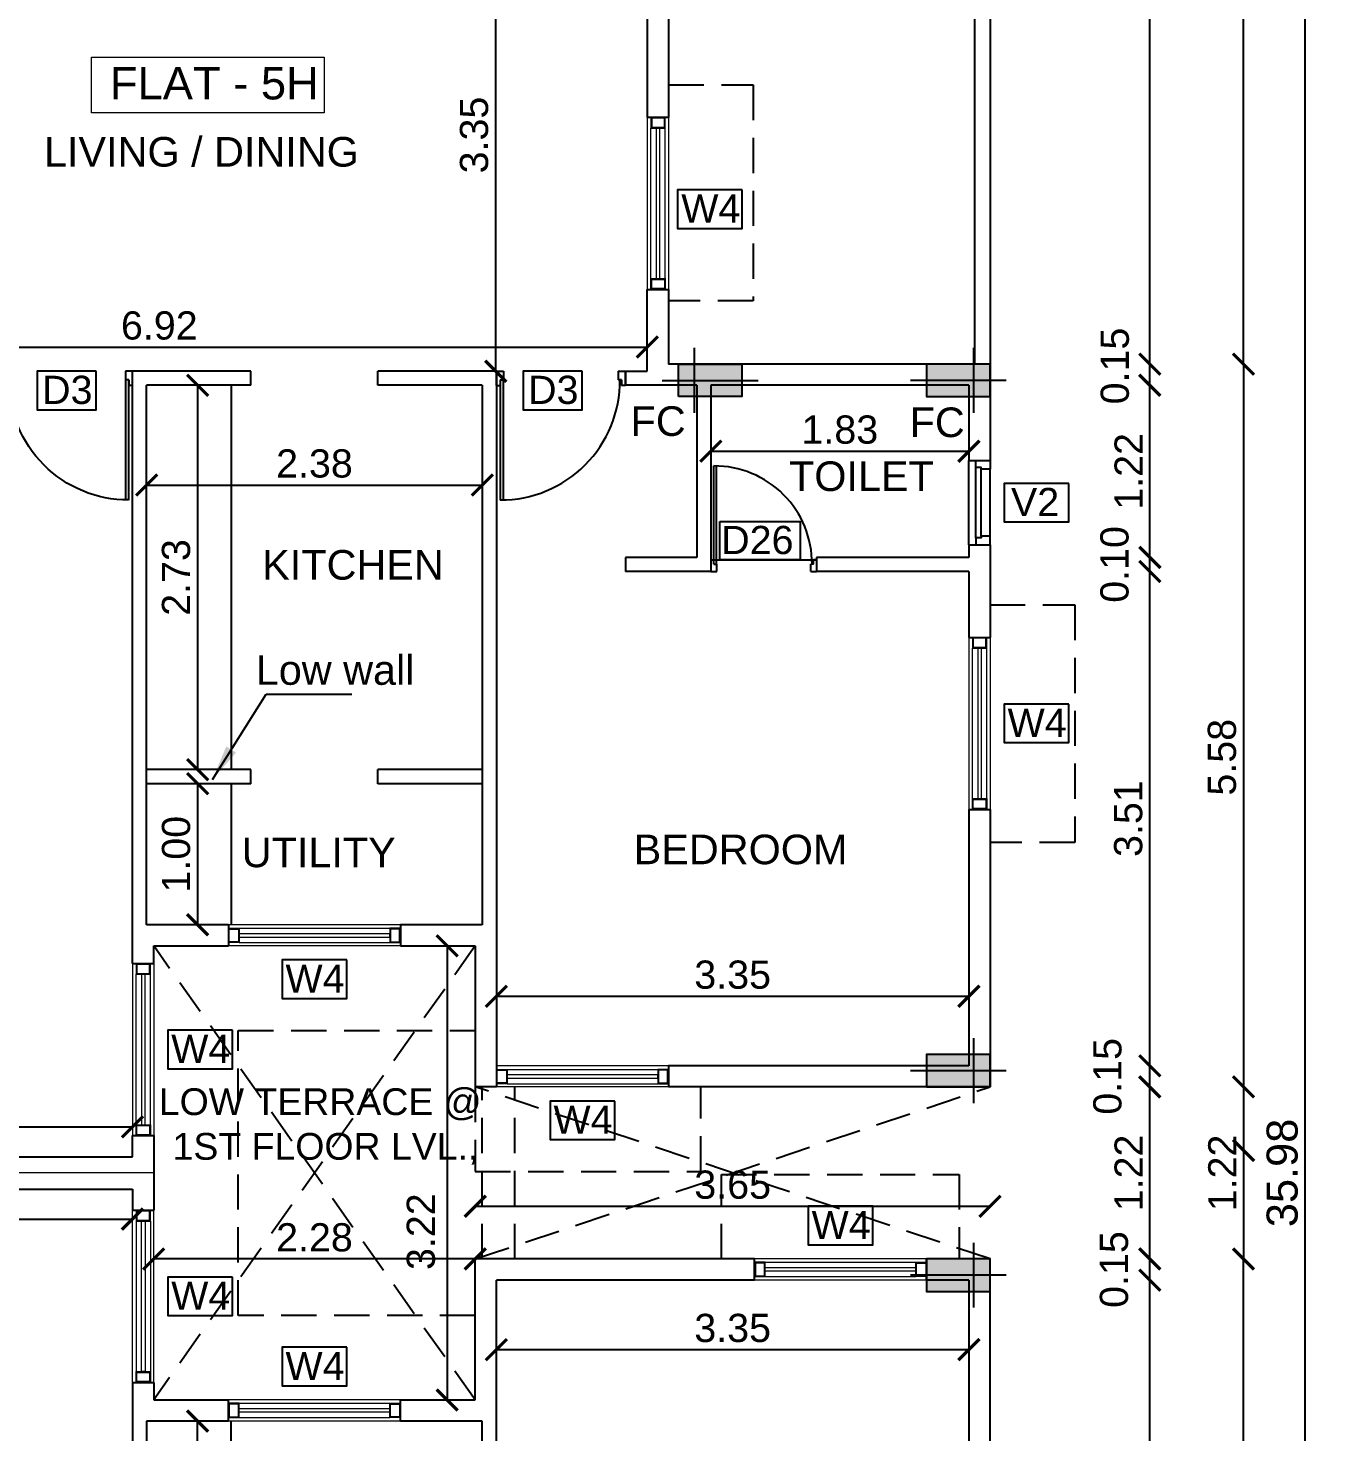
# Model space of a CAD drawing. Header units: metres. Extents: x 2130 to 3135, y 5414 to 5819.
# Drawn here: x 2925.15 to 2934.28, y 5629.44 to 5639.4 of the extents above; entities that cross this region are included whole.
import ezdxf
from ezdxf.enums import TextEntityAlignment as Align

# ---------------------------------------------------------------- set-up
doc = ezdxf.new("R2010")
doc.units = ezdxf.units.M
doc.header["$MEASUREMENT"] = 0
doc.header["$PDMODE"] = 34
doc.linetypes.add('HIDDEN', pattern=[0.375, 0.25, -0.125])
doc.layers.get('0').update_dxf_attribs({"lineweight": 18})
doc.layers.get('Defpoints').update_dxf_attribs({"lineweight": 18})
for name, color, linetype in [('col', 1, 'Continuous'), ('DIM', 8, 'Continuous'), ('JD', 3, 'Continuous'), ('WALL', 2, 'Continuous'), ('WIN', 5, 'Continuous')]:
    doc.layers.add(name, color=color, linetype=linetype)
for name, color, linetype, lineweight in [('flat name', 6, 'Continuous', 18), ('FURNITURE', 4, 'Continuous', 25), ('text', 7, 'Continuous', 25)]:
    doc.layers.add(name, color=color, linetype=linetype, lineweight=lineweight)
doc.styles.add('A1', font='arial.ttf')
doc.styles.add('R1', font='arial.ttf')
doc.dimstyles.new('DIM-CMDA', dxfattribs={"dimtxt": 0.2, "dimasz": 0.15, "dimexe": 0.05, "dimexo": 0.0625, "dimgap": 0.05, "dimtad": 1, "dimzin": 1, "dimdsep": 46, "dimtxsty": 'R1', "dimblk": 'ARCHTICK', "dimcen": 0.09, "dimse1": 1, "dimse2": 1, "dimclrd": 8, "dimclre": 8, "dimadec": 0, "dimazin": 0, "dimtm": 1e-09, "dimtfac": 1, "dimtofl": 0, "dimtmove": 2, "dimatfit": 3, "dimfxl": 0, "dimtolj": 1, "dimtzin": 0, "dimlwd": -1, "dimlwe": -1, "dimarcsym": 0})

# ---------------------------------------------------------------- blocks, each defined once
blk = doc.blocks.new('A$C451D3D78')
at = {"layer": 'WIN'}
for p, q in [((0.8133, 0.915), (0.9133, 0.915)), ((0.8133, 0.915), (0.8133, 0.8881)), ((0.9133, 0.915), (0.9133, 0.8642)), ((0.8515, 0.8873), (0, 0.8873)), ((0.8515, 0.8661), (0.0013, 0.8661)), ((0.8515, 0.8881), (0.8133, 0.8881)), ((0.8515, 0.8881), (0.8515, 0.8642)), ((0.9133, 0.8642), (0.8515, 0.8642)), ((0.8515, 0.0269), (0.8133, 0.0269)), ((0.8133, 0), (0.8133, 0.0269)), ((0.9133, 0.0508), (0.8515, 0.0508)), ((0.8515, 0.0269), (0.8515, 0.0508)), ((0.9133, 0.0508), (0.9133, 0)), ((0.8133, 0), (0.9133, 0))]:
    blk.add_line(p, q, dxfattribs=at)
blk.add_arc((0.8462, 0.8847), 0.8458, 179.82075, 270.35447, dxfattribs=at)
blk = doc.blocks.new('A$C43150011')
at = {"layer": 'WIN'}
for p, q in [((0.6667, 0.75), (0.7486, 0.75)), ((0.6667, 0.75), (0.6667, 0.7279)), ((0.6979, 0.7279), (0.6667, 0.7279)), ((0.6979, 0.7279), (0.6979, 0.7083)), ((0.7486, 0.7083), (0.6979, 0.7083)), ((0.7486, 0.7083), (0.7486, 0.75)), ((0.6979, 0.0227), (0, 0.0227)), ((0.6979, 0.0401), (0.0011, 0.0401)), ((0.6667, 0), (0.6667, 0.0221)), ((0.6979, 0.0221), (0.6667, 0.0221)), ((0.6667, 0), (0.7486, 0)), ((0.7486, 0.0417), (0.6979, 0.0417)), ((0.6979, 0.0221), (0.6979, 0.0417)), ((0.7486, 0), (0.7486, 0.0417))]:
    blk.add_line(p, q, dxfattribs=at)
blk.add_lwpolyline([(0.6667, 0), (0.6667, 0.75)], dxfattribs=at)
blk.add_arc((0.6936, 0.0249), 0.6933, 89.64553, 180.17925, dxfattribs=at)
blk = doc.blocks.new('A$C5D530010')
at = {"layer": 'WIN', "lineweight": 9}
blk.add_lwpolyline([(0.0635, 0.0766), (0.0635, 1.1434), (0.0889, 1.1434), (0.0889, 0.0766)], close=True, dxfattribs=at)
at = {"color": 7, "lineweight": 9}
for points in [[(0.0254, 1.22), (0.127, 1.22), (0.127, 1.1434), (0.0254, 1.1434)], [(0.0254, 0), (0.0254, 0.0766), (0.127, 0.0766), (0.127, 0)]]:
    blk.add_wipeout(points, dxfattribs=at).dxf.layer = 'WIN'
at = {"layer": 'WIN', "lineweight": 9}
for p, q in [((0, 0), (0, 1.22)), ((0.15, 0), (0.15, 1.22)), ((0.0254, 1.1434), (0.0254, 0.0766)), ((0.127, 1.1434), (0.127, 0.0766))]:
    blk.add_line(p, q, dxfattribs=at)
at = {"layer": 'WIN', "color": 7, "lineweight": 9}
for points in [[(0.0254, 1.22), (0.0254, 1.1434), (0.127, 1.1434), (0.127, 1.22), (0.0254, 1.22)], [(0.127, 0), (0.0254, 0), (0.0254, 0.0766), (0.127, 0.0766), (0.127, 0)]]:
    blk.add_lwpolyline(points, dxfattribs=at)
for points in [[(0.0315, 1.2139), (0.0315, 1.1495), (0.1209, 1.1495), (0.1209, 1.2139)], [(0.1209, 0.0061), (0.0315, 0.0061), (0.0315, 0.0705), (0.1209, 0.0705)]]:
    blk.add_lwpolyline(points, close=True, dxfattribs=at)
blk = doc.blocks.new('A$C1E3E09E3')
at = {"layer": 'WIN'}
for p, q in [((0, 0.6), (0, 0)), ((0.0499, 0.5505), (0.0499, 0.0495)), ((0.0875, 0.5375), (0.0875, 0.0625)), ((0.15, 0.5375), (0.15, 0.0625))]:
    blk.add_line(p, q, dxfattribs=at)
at = {"layer": 'WIN', "color": 9}
for points in [[(0.0499, 0.5505), (0.0499, 0.6), (0.15, 0.6), (0.15, 0.5375), (0.0875, 0.5375), (0.0875, 0.5505), (0.0499, 0.5505)], [(0.0499, 0.0495), (0.0499, 0), (0.15, 0), (0.15, 0.0625), (0.0875, 0.0625), (0.0875, 0.0495), (0.0499, 0.0495)]]:
    blk.add_lwpolyline(points, dxfattribs=at)
blk = doc.blocks.new('230x450')
blk.add_hatch(color=0).paths.add_polyline_path([(1594.8731, -175.0392), (1595.1031, -175.0392), (1595.1031, -175.4892), (1594.8731, -175.4892)])
at = {"color": 0}
for p, q in [((1594.9881, -174.9242), (1594.9881, -175.6042)), ((1594.7581, -175.1542), (1595.2181, -175.1542))]:
    blk.add_line(p, q, dxfattribs=at)
blk.add_lwpolyline([(1594.8731, -175.0392), (1595.1031, -175.0392), (1595.1031, -175.4892), (1594.8731, -175.4892)], close=True, dxfattribs=at)
blk = doc.blocks.new('_ArchTick')
at = {"color": 0, "linetype": 'ByBlock', "const_width": 0.15}
blk.add_lwpolyline([(-0.5, -0.5), (0.5, 0.5)], dxfattribs=at)
blk = doc.blocks.new('*D117')
at = {"layer": 'Defpoints', "color": 0}
for p in [(2929.6754, 5630.5175), (2933.0991, 5630.5175), (2931.451, 5627.0125)]:
    blk.add_point(p, dxfattribs=at)
at = {"layer": 'DIM', "color": 8}
blk.add_line((2933.0991, 5627.0125), (2933.0991, 5630.5175), dxfattribs=at)
at = {"layer": 'DIM', "color": 8, "xscale": 0.15, "yscale": 0.15, "zscale": 0.15}
for p, rotation in [((2933.0991, 5630.5175), 90), ((2933.0991, 5627.0125), 270)]:
    blk.add_blockref('_ArchTick', p, dxfattribs=dict(at, rotation=rotation))
at = {"layer": 'DIM', "color": 0, "insert": (2932.9469, 5628.765), "char_height": 0.2, "attachment_point": 5, "rotation": 90, "style": 'R1'}
blk.add_mtext('\\A1;3.51', dxfattribs=at)
blk = doc.blocks.new('*D118')
at = {"layer": 'Defpoints', "color": 0}
for p in [(2929.704, 5630.6675), (2933.0991, 5630.6675), (2929.6754, 5630.5175)]:
    blk.add_point(p, dxfattribs=at)
at = {"layer": 'DIM', "color": 8}
blk.add_line((2933.0991, 5630.5175), (2933.0991, 5630.6675), dxfattribs=at)
at = {"layer": 'DIM', "color": 8, "xscale": 0.15, "yscale": 0.15, "zscale": 0.15}
for p, rotation in [((2933.0991, 5630.6675), 90), ((2933.0991, 5630.5175), 270)]:
    blk.add_blockref('_ArchTick', p, dxfattribs=dict(at, rotation=rotation))
at = {"layer": 'DIM', "color": 0, "insert": (2932.8459, 5630.5925), "char_height": 0.2, "attachment_point": 5, "rotation": 90, "style": 'R1'}
blk.add_mtext('\\A1;0.15', dxfattribs=at)
blk = doc.blocks.new('*D119')
at = {"layer": 'Defpoints', "color": 0}
for p in [(2931.2669, 5631.8875), (2933.0991, 5631.8875), (2929.704, 5630.6675)]:
    blk.add_point(p, dxfattribs=at)
at = {"layer": 'DIM', "color": 8}
blk.add_line((2933.0991, 5630.6675), (2933.0991, 5631.8875), dxfattribs=at)
at = {"layer": 'DIM', "color": 8, "xscale": 0.15, "yscale": 0.15, "zscale": 0.15}
for p, rotation in [((2933.0991, 5631.8875), 90), ((2933.0991, 5630.6675), 270)]:
    blk.add_blockref('_ArchTick', p, dxfattribs=dict(at, rotation=rotation))
at = {"layer": 'DIM', "color": 0, "insert": (2932.9487, 5631.2775), "char_height": 0.2, "attachment_point": 5, "rotation": 90, "style": 'R1'}
blk.add_mtext('\\A1;1.22', dxfattribs=at)
blk = doc.blocks.new('*D120')
at = {"layer": 'Defpoints', "color": 0}
for p in [(2931.2161, 5632.0375), (2933.0991, 5632.0375), (2931.2669, 5631.8875)]:
    blk.add_point(p, dxfattribs=at)
at = {"layer": 'DIM', "color": 8}
blk.add_line((2933.0991, 5631.8875), (2933.0991, 5632.0375), dxfattribs=at)
at = {"layer": 'DIM', "color": 8, "xscale": 0.15, "yscale": 0.15, "zscale": 0.15}
for p, rotation in [((2933.0991, 5632.0375), 90), ((2933.0991, 5631.8875), 270)]:
    blk.add_blockref('_ArchTick', p, dxfattribs=dict(at, rotation=rotation))
at = {"layer": 'DIM', "color": 0, "insert": (2932.7995, 5631.9625), "char_height": 0.2, "attachment_point": 5, "rotation": 90, "style": 'R1'}
blk.add_mtext('\\A1;0.15', dxfattribs=at)
blk = doc.blocks.new('*D121')
at = {"layer": 'Defpoints', "color": 0}
for p in [(2931.3727, 5635.5425), (2933.0991, 5635.5425), (2931.2161, 5632.0375)]:
    blk.add_point(p, dxfattribs=at)
at = {"layer": 'DIM', "color": 8}
blk.add_line((2933.0991, 5632.0375), (2933.0991, 5635.5425), dxfattribs=at)
at = {"layer": 'DIM', "color": 8, "xscale": 0.15, "yscale": 0.15, "zscale": 0.15}
for p, rotation in [((2933.0991, 5635.5425), 90), ((2933.0991, 5632.0375), 270)]:
    blk.add_blockref('_ArchTick', p, dxfattribs=dict(at, rotation=rotation))
at = {"layer": 'DIM', "color": 0, "insert": (2932.9469, 5633.79), "char_height": 0.2, "attachment_point": 5, "rotation": 90, "style": 'R1'}
blk.add_mtext('\\A1;3.51', dxfattribs=at)
blk = doc.blocks.new('*D122')
at = {"layer": 'Defpoints', "color": 0}
for p in [(2931.3727, 5635.6425), (2933.0991, 5635.6425), (2931.3727, 5635.5425)]:
    blk.add_point(p, dxfattribs=at)
at = {"layer": 'DIM', "color": 8}
blk.add_line((2933.0991, 5635.5425), (2933.0991, 5635.6425), dxfattribs=at)
at = {"layer": 'DIM', "color": 8, "xscale": 0.15, "yscale": 0.15, "zscale": 0.15}
for p, rotation in [((2933.0991, 5635.6425), 90), ((2933.0991, 5635.5425), 270)]:
    blk.add_blockref('_ArchTick', p, dxfattribs=dict(at, rotation=rotation))
at = {"layer": 'DIM', "color": 0, "insert": (2932.8498, 5635.5925), "char_height": 0.2, "attachment_point": 5, "rotation": 90, "style": 'R1'}
blk.add_mtext('\\A1;0.10', dxfattribs=at)
blk = doc.blocks.new('*D123')
at = {"layer": 'Defpoints', "color": 0}
for p in [(2931.0871, 5636.8625), (2933.0991, 5636.8625), (2931.3727, 5635.6425)]:
    blk.add_point(p, dxfattribs=at)
at = {"layer": 'DIM', "color": 8}
blk.add_line((2933.0991, 5635.6425), (2933.0991, 5636.8625), dxfattribs=at)
at = {"layer": 'DIM', "color": 8, "xscale": 0.15, "yscale": 0.15, "zscale": 0.15}
for p, rotation in [((2933.0991, 5636.8625), 90), ((2933.0991, 5635.6425), 270)]:
    blk.add_blockref('_ArchTick', p, dxfattribs=dict(at, rotation=rotation))
at = {"layer": 'DIM', "color": 0, "insert": (2932.9487, 5636.2525), "char_height": 0.2, "attachment_point": 5, "rotation": 90, "style": 'R1'}
blk.add_mtext('\\A1;1.22', dxfattribs=at)
blk = doc.blocks.new('*D124')
at = {"layer": 'Defpoints', "color": 0}
for p in [(2931.201, 5637.0125), (2933.0991, 5637.0125), (2931.0871, 5636.8625)]:
    blk.add_point(p, dxfattribs=at)
at = {"layer": 'DIM', "color": 8}
blk.add_line((2933.0991, 5636.8625), (2933.0991, 5637.0125), dxfattribs=at)
at = {"layer": 'DIM', "color": 8, "xscale": 0.15, "yscale": 0.15, "zscale": 0.15}
for p, rotation in [((2933.0991, 5637.0125), 90), ((2933.0991, 5636.8625), 270)]:
    blk.add_blockref('_ArchTick', p, dxfattribs=dict(at, rotation=rotation))
at = {"layer": 'DIM', "color": 0, "insert": (2932.852, 5636.9995), "char_height": 0.2, "attachment_point": 5, "rotation": 90, "style": 'R1'}
blk.add_mtext('\\A1;0.15', dxfattribs=at)
blk = doc.blocks.new('*D125')
at = {"layer": 'Defpoints', "color": 0}
for p in [(2930.8263, 5643.8425), (2933.0991, 5643.8425), (2931.201, 5637.0125)]:
    blk.add_point(p, dxfattribs=at)
at = {"layer": 'DIM', "color": 8}
blk.add_line((2933.0991, 5637.0125), (2933.0991, 5643.8425), dxfattribs=at)
at = {"layer": 'DIM', "color": 8, "xscale": 0.15, "yscale": 0.15, "zscale": 0.15}
for p, rotation in [((2933.0991, 5643.8425), 90), ((2933.0991, 5637.0125), 270)]:
    blk.add_blockref('_ArchTick', p, dxfattribs=dict(at, rotation=rotation))
at = {"layer": 'DIM', "color": 0, "insert": (2932.9469, 5640.4275), "char_height": 0.2, "attachment_point": 5, "rotation": 90, "style": 'R1'}
blk.add_mtext('\\A1;6.83', dxfattribs=at)
blk = doc.blocks.new('*D131')
at = {"layer": 'Defpoints', "color": 0}
for p in [(2931.1183, 5637.0125), (2931.2627, 5631.4375), (2933.7636, 5631.4375)]:
    blk.add_point(p, dxfattribs=at)
at = {"layer": 'DIM', "color": 8}
blk.add_line((2933.7636, 5637.0125), (2933.7636, 5631.4375), dxfattribs=at)
at = {"layer": 'DIM', "color": 8, "xscale": 0.15, "yscale": 0.15, "zscale": 0.15}
for p, rotation in [((2933.7636, 5637.0125), 90), ((2933.7636, 5631.4375), 270)]:
    blk.add_blockref('_ArchTick', p, dxfattribs=dict(at, rotation=rotation))
at = {"layer": 'DIM', "color": 4, "insert": (2933.6115, 5634.225), "char_height": 0.2, "attachment_point": 5, "rotation": 90, "style": 'R1'}
blk.add_mtext('\\A1;5.58', dxfattribs=at)
blk = doc.blocks.new('*D132')
at = {"layer": 'Defpoints', "color": 0}
for p in [(2931.2627, 5631.8875), (2929.704, 5630.6675), (2933.7636, 5630.6675)]:
    blk.add_point(p, dxfattribs=at)
at = {"layer": 'DIM', "color": 8}
blk.add_line((2933.7636, 5631.8875), (2933.7636, 5630.6675), dxfattribs=at)
at = {"layer": 'DIM', "color": 8, "xscale": 0.15, "yscale": 0.15, "zscale": 0.15}
for p, rotation in [((2933.7636, 5631.8875), 90), ((2933.7636, 5630.6675), 270)]:
    blk.add_blockref('_ArchTick', p, dxfattribs=dict(at, rotation=rotation))
at = {"layer": 'DIM', "color": 4, "insert": (2933.6132, 5631.2775), "char_height": 0.2, "attachment_point": 5, "rotation": 90, "style": 'R1'}
blk.add_mtext('\\A1;1.22', dxfattribs=at)
blk = doc.blocks.new('*D134')
at = {"layer": 'Defpoints', "color": 0}
for p in [(2931.2627, 5649.2675), (2934.201, 5649.2675), (2931.3588, 5613.2875)]:
    blk.add_point(p, dxfattribs=at)
at = {"layer": 'DIM', "color": 8}
blk.add_line((2934.201, 5613.2875), (2934.201, 5649.2675), dxfattribs=at)
at = {"layer": 'DIM', "color": 8, "xscale": 0.15, "yscale": 0.15, "zscale": 0.15}
for p, rotation in [((2934.201, 5649.2675), 90), ((2934.201, 5613.2875), 270)]:
    blk.add_blockref('_ArchTick', p, dxfattribs=dict(at, rotation=rotation))
at = {"layer": 'DIM', "color": 2, "insert": (2934.0386, 5631.2775), "char_height": 0.22, "attachment_point": 5, "rotation": 90, "style": 'R1'}
blk.add_mtext('\\A1;35.98', dxfattribs=at)
blk = doc.blocks.new('*D150')
at = {"layer": 'Defpoints', "color": 0}
for p in [(2929.5363, 5639.6453), (2922.6163, 5638.8628), (2929.5363, 5637.1336)]:
    blk.add_point(p, dxfattribs=at)
at = {"layer": 'DIM', "color": 8}
blk.add_line((2922.6163, 5637.1336), (2929.5363, 5637.1336), dxfattribs=at)
at = {"layer": 'DIM', "color": 8, "xscale": 0.15, "yscale": 0.15, "zscale": 0.15, "rotation": 180}
blk.add_blockref('_ArchTick', (2922.6163, 5637.1336), dxfattribs=at)
at = {"layer": 'DIM', "color": 8, "xscale": 0.15, "yscale": 0.15, "zscale": 0.15}
blk.add_blockref('_ArchTick', (2929.5363, 5637.1336), dxfattribs=at)
at = {"layer": 'DIM', "color": 0, "insert": (2926.0763, 5637.2857), "char_height": 0.2, "attachment_point": 5, "style": 'R1'}
blk.add_mtext('\\A1;6.92', dxfattribs=at)
blk = doc.blocks.new('*D151')
at = {"layer": 'Defpoints', "color": 0}
for p in [(2929.9863, 5636.7757), (2931.8163, 5636.8214), (2931.8163, 5636.3953)]:
    blk.add_point(p, dxfattribs=at)
at = {"layer": 'DIM', "color": 8}
blk.add_line((2929.9863, 5636.3953), (2931.8163, 5636.3953), dxfattribs=at)
at = {"layer": 'DIM', "color": 8, "xscale": 0.15, "yscale": 0.15, "zscale": 0.15, "rotation": 180}
blk.add_blockref('_ArchTick', (2929.9863, 5636.3953), dxfattribs=at)
at = {"layer": 'DIM', "color": 8, "xscale": 0.15, "yscale": 0.15, "zscale": 0.15}
blk.add_blockref('_ArchTick', (2931.8163, 5636.3953), dxfattribs=at)
at = {"layer": 'DIM', "color": 0, "insert": (2930.9013, 5636.5474), "char_height": 0.2, "attachment_point": 5, "style": 'R1'}
blk.add_mtext('\\A1;1.83', dxfattribs=at)
blk = doc.blocks.new('*D152')
at = {"layer": 'Defpoints', "color": 0}
for p in [(2928.1356, 5640.3125), (2928.1356, 5636.9625), (2928.461, 5636.9625)]:
    blk.add_point(p, dxfattribs=at)
at = {"layer": 'DIM', "color": 8}
blk.add_line((2928.461, 5640.3125), (2928.461, 5636.9625), dxfattribs=at)
at = {"layer": 'DIM', "color": 8, "xscale": 0.15, "yscale": 0.15, "zscale": 0.15}
for p, rotation in [((2928.461, 5640.3125), 90), ((2928.461, 5636.9625), 270)]:
    blk.add_blockref('_ArchTick', p, dxfattribs=dict(at, rotation=rotation))
at = {"layer": 'DIM', "color": 0, "insert": (2928.3088, 5638.6375), "char_height": 0.2, "attachment_point": 5, "rotation": 90, "style": 'R1'}
blk.add_mtext('\\A1;3.35', dxfattribs=at)
blk = doc.blocks.new('*D178')
at = {"layer": 'Defpoints', "color": 0}
for p in [(2925.8863, 5631.6043), (2922.5363, 5631.4984), (2925.8863, 5631.4984)]:
    blk.add_point(p, dxfattribs=at)
at = {"layer": 'DIM', "color": 8}
blk.add_line((2922.5363, 5631.6043), (2925.8863, 5631.6043), dxfattribs=at)
at = {"layer": 'DIM', "color": 8, "xscale": 0.15, "yscale": 0.15, "zscale": 0.15, "rotation": 180}
blk.add_blockref('_ArchTick', (2922.5363, 5631.6043), dxfattribs=at)
at = {"layer": 'DIM', "color": 8, "xscale": 0.15, "yscale": 0.15, "zscale": 0.15}
blk.add_blockref('_ArchTick', (2925.8863, 5631.6043), dxfattribs=at)
at = {"layer": 'DIM', "color": 0, "insert": (2924.2113, 5631.7565), "char_height": 0.2, "attachment_point": 5, "style": 'R1'}
blk.add_mtext('\\A1;3.35', dxfattribs=at)
blk = doc.blocks.new('*D179')
at = {"layer": 'Defpoints', "color": 0}
for p in [(2926.2732, 5636.8625), (2926.2732, 5634.1375), (2926.348, 5634.1375)]:
    blk.add_point(p, dxfattribs=at)
at = {"layer": 'DIM', "color": 8}
blk.add_line((2926.348, 5636.8625), (2926.348, 5634.1375), dxfattribs=at)
at = {"layer": 'DIM', "color": 8, "xscale": 0.15, "yscale": 0.15, "zscale": 0.15}
for p, rotation in [((2926.348, 5636.8625), 90), ((2926.348, 5634.1375), 270)]:
    blk.add_blockref('_ArchTick', p, dxfattribs=dict(at, rotation=rotation))
at = {"layer": 'DIM', "color": 0, "insert": (2926.1958, 5635.5), "char_height": 0.2, "attachment_point": 5, "rotation": 90, "style": 'R1'}
blk.add_mtext('\\A1;2.73', dxfattribs=at)
blk = doc.blocks.new('*D180')
at = {"layer": 'Defpoints', "color": 0}
for p in [(2926.1706, 5634.0375), (2926.1706, 5633.0375), (2926.348, 5633.0375)]:
    blk.add_point(p, dxfattribs=at)
at = {"layer": 'DIM', "color": 8}
blk.add_line((2926.348, 5634.0375), (2926.348, 5633.0375), dxfattribs=at)
at = {"layer": 'DIM', "color": 8, "xscale": 0.15, "yscale": 0.15, "zscale": 0.15}
for p, rotation in [((2926.348, 5634.0375), 90), ((2926.348, 5633.0375), 270)]:
    blk.add_blockref('_ArchTick', p, dxfattribs=dict(at, rotation=rotation))
at = {"layer": 'DIM', "color": 0, "insert": (2926.1959, 5633.5375), "char_height": 0.2, "attachment_point": 5, "rotation": 90, "style": 'R1'}
blk.add_mtext('\\A1;1.00', dxfattribs=at)
blk = doc.blocks.new('*D181')
at = {"layer": 'Defpoints', "color": 0}
for p in [(2925.9863, 5636.0852), (2928.3663, 5636.155), (2928.3663, 5636.0852)]:
    blk.add_point(p, dxfattribs=at)
at = {"layer": 'DIM', "color": 8}
blk.add_line((2925.9863, 5636.155), (2928.3663, 5636.155), dxfattribs=at)
at = {"layer": 'DIM', "color": 8, "xscale": 0.15, "yscale": 0.15, "zscale": 0.15, "rotation": 180}
blk.add_blockref('_ArchTick', (2925.9863, 5636.155), dxfattribs=at)
at = {"layer": 'DIM', "color": 8, "xscale": 0.15, "yscale": 0.15, "zscale": 0.15}
blk.add_blockref('_ArchTick', (2928.3663, 5636.155), dxfattribs=at)
at = {"layer": 'DIM', "color": 0, "insert": (2927.1763, 5636.3072), "char_height": 0.2, "attachment_point": 5, "style": 'R1'}
blk.add_mtext('\\A1;2.38', dxfattribs=at)
blk = doc.blocks.new('*D182')
at = {"layer": 'Defpoints', "color": 0}
for p in [(2931.8163, 5632.5301), (2928.4663, 5632.3474), (2931.8163, 5632.3474)]:
    blk.add_point(p, dxfattribs=at)
at = {"layer": 'DIM', "color": 8}
blk.add_line((2928.4663, 5632.5301), (2931.8163, 5632.5301), dxfattribs=at)
at = {"layer": 'DIM', "color": 8, "xscale": 0.15, "yscale": 0.15, "zscale": 0.15, "rotation": 180}
blk.add_blockref('_ArchTick', (2928.4663, 5632.5301), dxfattribs=at)
at = {"layer": 'DIM', "color": 8, "xscale": 0.15, "yscale": 0.15, "zscale": 0.15}
blk.add_blockref('_ArchTick', (2931.8163, 5632.5301), dxfattribs=at)
at = {"layer": 'DIM', "color": 0, "insert": (2930.1413, 5632.6823), "char_height": 0.2, "attachment_point": 5, "style": 'R1'}
blk.add_mtext('\\A1;3.35', dxfattribs=at)
blk = doc.blocks.new('*D391')
at = {"layer": 'Defpoints', "color": 0}
for p in [(2922.5363, 5631.0565), (2925.8863, 5631.0565), (2925.8863, 5630.9506)]:
    blk.add_point(p, dxfattribs=at)
at = {"layer": 'DIM', "color": 8}
blk.add_line((2922.5363, 5630.9506), (2925.8863, 5630.9506), dxfattribs=at)
at = {"layer": 'DIM', "color": 8, "xscale": 0.15, "yscale": 0.15, "zscale": 0.15, "rotation": 180}
blk.add_blockref('_ArchTick', (2922.5363, 5630.9506), dxfattribs=at)
at = {"layer": 'DIM', "color": 8, "xscale": 0.15, "yscale": 0.15, "zscale": 0.15}
blk.add_blockref('_ArchTick', (2925.8863, 5630.9506), dxfattribs=at)
at = {"layer": 'DIM', "color": 0, "insert": (2924.2113, 5630.701), "char_height": 0.2, "attachment_point": 5, "style": 'R1'}
blk.add_mtext('\\A1;3.35', dxfattribs=at)
blk = doc.blocks.new('*D393')
at = {"layer": 'Defpoints', "color": 0}
for p in [(2926.1706, 5629.5175), (2926.348, 5629.5175), (2926.1706, 5628.5175)]:
    blk.add_point(p, dxfattribs=at)
at = {"layer": 'DIM', "color": 8}
blk.add_line((2926.348, 5628.5175), (2926.348, 5629.5175), dxfattribs=at)
at = {"layer": 'DIM', "color": 8, "xscale": 0.15, "yscale": 0.15, "zscale": 0.15}
for p, rotation in [((2926.348, 5629.5175), 90), ((2926.348, 5628.5175), 270)]:
    blk.add_blockref('_ArchTick', p, dxfattribs=dict(at, rotation=rotation))
at = {"layer": 'DIM', "color": 0, "insert": (2926.1959, 5629.0175), "char_height": 0.2, "attachment_point": 5, "rotation": 90, "style": 'R1'}
blk.add_mtext('\\A1;1.00', dxfattribs=at)
blk = doc.blocks.new('*D395')
at = {"layer": 'Defpoints', "color": 0}
for p in [(2928.4663, 5630.2075), (2931.8163, 5630.2075), (2931.8163, 5630.0249)]:
    blk.add_point(p, dxfattribs=at)
at = {"layer": 'DIM', "color": 8}
blk.add_line((2928.4663, 5630.0249), (2931.8163, 5630.0249), dxfattribs=at)
at = {"layer": 'DIM', "color": 8, "xscale": 0.15, "yscale": 0.15, "zscale": 0.15, "rotation": 180}
blk.add_blockref('_ArchTick', (2928.4663, 5630.0249), dxfattribs=at)
at = {"layer": 'DIM', "color": 8, "xscale": 0.15, "yscale": 0.15, "zscale": 0.15}
blk.add_blockref('_ArchTick', (2931.8163, 5630.0249), dxfattribs=at)
at = {"layer": 'DIM', "color": 0, "insert": (2930.1413, 5630.1771), "char_height": 0.2, "attachment_point": 5, "style": 'R1'}
blk.add_mtext('\\A1;3.35', dxfattribs=at)
blk = doc.blocks.new('*D722')
at = {"layer": 'Defpoints', "color": 0}
for p in [(2929.4628, 5630.6675), (2933.7636, 5630.6675), (2931.0025, 5625.5425)]:
    blk.add_point(p, dxfattribs=at)
at = {"layer": 'DIM', "color": 8}
blk.add_line((2933.7636, 5625.5425), (2933.7636, 5630.6675), dxfattribs=at)
at = {"layer": 'DIM', "color": 8, "xscale": 0.15, "yscale": 0.15, "zscale": 0.15}
for p, rotation in [((2933.7636, 5630.6675), 90), ((2933.7636, 5625.5425), 270)]:
    blk.add_blockref('_ArchTick', p, dxfattribs=dict(at, rotation=rotation))
at = {"layer": 'DIM', "color": 4, "insert": (2933.6114, 5628.105), "char_height": 0.2, "attachment_point": 5, "rotation": 90, "style": 'R1'}
blk.add_mtext('\\A1;5.13', dxfattribs=at)
blk = doc.blocks.new('*D401')
at = {"layer": 'Defpoints', "color": 0}
for p in [(2930.8263, 5643.8425), (2933.7636, 5643.8425), (2931.1183, 5637.0125)]:
    blk.add_point(p, dxfattribs=at)
at = {"layer": 'DIM', "color": 8}
blk.add_line((2933.7636, 5637.0125), (2933.7636, 5643.8425), dxfattribs=at)
at = {"layer": 'DIM', "color": 8, "xscale": 0.15, "yscale": 0.15, "zscale": 0.15}
for p, rotation in [((2933.7636, 5643.8425), 90), ((2933.7636, 5637.0125), 270)]:
    blk.add_blockref('_ArchTick', p, dxfattribs=dict(at, rotation=rotation))
at = {"layer": 'DIM', "color": 4, "insert": (2933.6114, 5640.4275), "char_height": 0.2, "attachment_point": 5, "rotation": 90, "style": 'R1'}
blk.add_mtext('\\A1;6.83', dxfattribs=at)
blk = doc.blocks.new('*D406')
at = {"layer": 'Defpoints', "color": 0}
for p in [(2928.0513, 5632.8875), (2928.0513, 5629.6675), (2928.1173, 5629.6675)]:
    blk.add_point(p, dxfattribs=at)
at = {"layer": 'DIM', "color": 8}
blk.add_line((2928.1173, 5632.8875), (2928.1173, 5629.6675), dxfattribs=at)
at = {"layer": 'DIM', "color": 8, "xscale": 0.15, "yscale": 0.15, "zscale": 0.15}
for p, rotation in [((2928.1173, 5632.8875), 90), ((2928.1173, 5629.6675), 270)]:
    blk.add_blockref('_ArchTick', p, dxfattribs=dict(at, rotation=rotation))
at = {"layer": 'DIM', "color": 0, "insert": (2927.9316, 5630.861), "char_height": 0.2, "attachment_point": 5, "rotation": 90, "style": 'R1'}
blk.add_mtext('\\A1;3.22', dxfattribs=at)
blk = doc.blocks.new('*D407')
at = {"layer": 'Defpoints', "color": 0}
for p in [(2931.9663, 5631.0409), (2928.3163, 5630.5082), (2931.9663, 5630.2975)]:
    blk.add_point(p, dxfattribs=at)
at = {"layer": 'DIM', "color": 8}
blk.add_line((2928.3163, 5631.0409), (2931.9663, 5631.0409), dxfattribs=at)
at = {"layer": 'DIM', "color": 8, "xscale": 0.15, "yscale": 0.15, "zscale": 0.15, "rotation": 180}
blk.add_blockref('_ArchTick', (2928.3163, 5631.0409), dxfattribs=at)
at = {"layer": 'DIM', "color": 8, "xscale": 0.15, "yscale": 0.15, "zscale": 0.15}
blk.add_blockref('_ArchTick', (2931.9663, 5631.0409), dxfattribs=at)
at = {"layer": 'DIM', "color": 0, "insert": (2930.1413, 5631.1931), "char_height": 0.2, "attachment_point": 5, "style": 'R1'}
blk.add_mtext('\\A1;3.65', dxfattribs=at)
blk = doc.blocks.new('*D408')
at = {"layer": 'Defpoints', "color": 0}
for p in [(2926.0363, 5630.6675), (2928.3163, 5630.5082), (2926.0363, 5629.73)]:
    blk.add_point(p, dxfattribs=at)
at = {"layer": 'DIM', "color": 8}
blk.add_line((2928.3163, 5630.6675), (2926.0363, 5630.6675), dxfattribs=at)
at = {"layer": 'DIM', "color": 8, "xscale": 0.15, "yscale": 0.15, "zscale": 0.15, "rotation": 180}
blk.add_blockref('_ArchTick', (2926.0363, 5630.6675), dxfattribs=at)
at = {"layer": 'DIM', "color": 8, "xscale": 0.15, "yscale": 0.15, "zscale": 0.15}
blk.add_blockref('_ArchTick', (2928.3163, 5630.6675), dxfattribs=at)
at = {"layer": 'DIM', "color": 0, "insert": (2927.1763, 5630.8196), "char_height": 0.2, "attachment_point": 5, "style": 'R1'}
blk.add_mtext('\\A1;2.28', dxfattribs=at)

msp = doc.modelspace()

# ---------------------------------------------------------------- linework, layer by layer
at = {"color": 4}
for points in [[(2931.9663, 5631.8875), (2928.3163, 5631.8875), (2928.3163, 5632.8875), (2926.0363, 5632.8875), (2926.0363, 5631.2775), (2922.3863, 5631.2775), (2922.3863, 5640.4275), (2929.6863, 5640.4275), (2929.6863, 5637.0125), (2931.9663, 5637.0125)], [(2931.9663, 5630.6675), (2928.3163, 5630.6675), (2928.3163, 5629.6675), (2926.0363, 5629.6675), (2926.0363, 5631.2775), (2922.3863, 5631.2775), (2922.3863, 5622.1275), (2929.6863, 5622.1275), (2929.6863, 5625.5425), (2931.9663, 5625.5425)]]:
    msp.add_lwpolyline(points, close=True, dxfattribs=at)
at = {"layer": 'flat name', "color": 5}
msp.add_lwpolyline([(2925.5964, 5639.19), (2927.2452, 5639.19), (2927.2452, 5638.7941), (2925.5964, 5638.7941)], close=True, dxfattribs=at)
at = {"layer": 'FURNITURE'}
msp.add_line((2926.5863, 5636.8625), (2926.5863, 5634.1375), dxfattribs=at)
at = {"layer": 'JD', "color": 8}
for points in [[(2930.2096, 5638.2488), (2929.7501, 5638.2488), (2929.7501, 5637.9754), (2930.2096, 5637.9754)], [(2925.6294, 5636.9625), (2925.2102, 5636.9625), (2925.2102, 5636.6891), (2925.6294, 5636.6891)], [(2929.0752, 5636.9625), (2928.656, 5636.9625), (2928.656, 5636.6891), (2929.0752, 5636.6891)], [(2932.5258, 5636.1671), (2932.0663, 5636.1671), (2932.0663, 5635.8937), (2932.5258, 5635.8937)], [(2930.0508, 5635.8979), (2930.6198, 5635.8979), (2930.6198, 5635.6244), (2930.0508, 5635.6244)], [(2932.5258, 5634.602), (2932.0663, 5634.602), (2932.0663, 5634.3286), (2932.5258, 5634.3286)], [(2927.406, 5632.7875), (2926.9465, 5632.7875), (2926.9465, 5632.5141), (2927.406, 5632.5141)], [(2926.5958, 5632.2892), (2926.1363, 5632.2892), (2926.1363, 5632.0158), (2926.5958, 5632.0158)], [(2929.306, 5631.7875), (2928.8465, 5631.7875), (2928.8465, 5631.5141), (2929.306, 5631.5141)], [(2931.136, 5631.0409), (2930.6765, 5631.0409), (2930.6765, 5630.7675), (2931.136, 5630.7675)], [(2926.5958, 5630.5392), (2926.1363, 5630.5392), (2926.1363, 5630.2658), (2926.5958, 5630.2658)], [(2927.406, 5630.0409), (2926.9465, 5630.0409), (2926.9465, 5629.7675), (2927.406, 5629.7675)]]:
    msp.add_lwpolyline(points, close=True, dxfattribs=at)
at = {"layer": 'WALL', "color": 1}
for p, q in [((2931.8563, 5643.8425), (2931.8563, 5637.0125)), ((2931.9663, 5643.8425), (2931.9663, 5637.0125))]:
    msp.add_line(p, q, dxfattribs=at)
at = {"layer": 'WALL', "color": 2}
for p, q in [((2929.6863, 5642.0925), (2929.6863, 5638.7625)), ((2929.5363, 5640.3125), (2929.5363, 5638.7625)), ((2929.5363, 5636.9625), (2929.5363, 5637.5425)), ((2929.5363, 5637.5425), (2929.6863, 5637.5425)), ((2929.6863, 5637.5425), (2929.6863, 5637.0125)), ((2931.9663, 5637.0125), (2931.9663, 5636.3304)), ((2925.8863, 5632.7625), (2925.8863, 5636.9625)), ((2928.4663, 5636.9625), (2928.4663, 5632.0375)), ((2929.3813, 5636.9625), (2929.3813, 5636.8625)), ((2929.3813, 5636.9625), (2929.5363, 5636.9625)), ((2925.9863, 5633.0375), (2925.9863, 5636.8625)), ((2928.3663, 5636.8625), (2928.3663, 5633.0375)), ((2929.8863, 5636.8625), (2929.8863, 5635.6425)), ((2929.9863, 5636.8625), (2929.9863, 5635.5425)), ((2931.8163, 5636.8625), (2931.8163, 5636.3304)), ((2931.8163, 5635.7304), (2931.8163, 5635.6425)), ((2931.9663, 5635.7304), (2931.9663, 5635.0753)), ((2929.3813, 5635.6425), (2929.3813, 5635.5425)), ((2930.7363, 5635.6425), (2930.7363, 5635.5425)), ((2931.8163, 5635.5425), (2931.8163, 5635.0753)), ((2931.8163, 5633.8553), (2931.8163, 5632.0375)), ((2931.9663, 5633.8553), (2931.9663, 5631.8875)), ((2926.5663, 5633.0375), (2925.9863, 5633.0375)), ((2928.3663, 5633.0375), (2927.7863, 5633.0375)), ((2926.0363, 5632.8875), (2926.5663, 5632.8875)), ((2926.0363, 5632.7625), (2926.0363, 5632.8875)), ((2927.7863, 5632.8875), (2928.3163, 5632.8875)), ((2928.3163, 5632.8875), (2928.3163, 5631.8875)), ((2931.8163, 5632.0375), (2929.6863, 5632.0375)), ((2928.4663, 5631.8875), (2928.3163, 5631.8875)), ((2931.9663, 5631.8875), (2929.6863, 5631.8875)), ((2925.8863, 5631.3925), (2925.8863, 5631.5425)), ((2922.5363, 5631.3925), (2925.8863, 5631.3925)), ((2922.5363, 5631.1625), (2925.8863, 5631.1625)), ((2925.8863, 5631.1625), (2925.8863, 5631.0125)), ((2928.3163, 5629.6675), (2928.3163, 5630.6675)), ((2930.2963, 5630.6675), (2928.3163, 5630.6675)), ((2931.9663, 5630.6675), (2931.5163, 5630.6675)), ((2931.9663, 5628.6997), (2931.9663, 5630.6675)), ((2928.4663, 5625.5925), (2928.4663, 5630.5175)), ((2930.2963, 5630.5175), (2928.4663, 5630.5175)), ((2931.8163, 5630.5175), (2931.5163, 5630.5175)), ((2931.8163, 5630.5175), (2931.8163, 5628.6997)), ((2925.8863, 5629.7925), (2925.8863, 5625.5925)), ((2926.0363, 5629.7925), (2926.0363, 5629.6675)), ((2926.0363, 5629.6675), (2926.5663, 5629.6675)), ((2927.7863, 5629.6675), (2928.3163, 5629.6675)), ((2925.9863, 5629.5175), (2925.9863, 5625.6925)), ((2926.5663, 5629.5175), (2925.9863, 5629.5175)), ((2928.3663, 5629.5175), (2927.7863, 5629.5175)), ((2928.3663, 5625.6925), (2928.3663, 5629.5175))]:
    msp.add_line(p, q, dxfattribs=at)
at = {"layer": 'WALL'}
for p, q in [((2931.9663, 5637.0125), (2929.6863, 5637.0125)), ((2926.7263, 5636.9625), (2925.8863, 5636.9625)), ((2928.4663, 5636.9625), (2927.6263, 5636.9625)), ((2926.7263, 5636.8625), (2925.9863, 5636.8625)), ((2928.3663, 5636.8625), (2927.6263, 5636.8625)), ((2929.8863, 5636.8625), (2929.3813, 5636.8625)), ((2931.8163, 5636.8625), (2929.9863, 5636.8625)), ((2931.8163, 5636.3304), (2931.9663, 5636.3304)), ((2931.8163, 5635.7304), (2931.9663, 5635.7304)), ((2929.8863, 5635.6425), (2929.3813, 5635.6425)), ((2931.8163, 5635.6425), (2930.7363, 5635.6425)), ((2929.9863, 5635.5425), (2929.3813, 5635.5425)), ((2931.8163, 5635.5425), (2930.7363, 5635.5425))]:
    msp.add_line(p, q, dxfattribs=at)
at = {"layer": 'WALL', "linetype": 'Continuous'}
for p, q in [((2931.8163, 5633.8553), (2931.9663, 5633.8553)), ((2926.5663, 5633.0375), (2926.5663, 5632.8875)), ((2928.4663, 5632.0375), (2928.4663, 5631.8875)), ((2925.8863, 5631.5425), (2926.0363, 5631.5425)), ((2925.8863, 5631.0125), (2926.0363, 5631.0125)), ((2930.2963, 5630.5175), (2930.2963, 5630.6675)), ((2926.5663, 5629.5175), (2926.5663, 5629.6675))]:
    msp.add_line(p, q, dxfattribs=at)
at = {"layer": 'WALL', "color": 2}
for points in [[(2929.6863, 5638.7625), (2929.5363, 5638.7625)], [(2926.7263, 5636.8625), (2926.7263, 5636.9625)], [(2927.6263, 5636.8625), (2927.6263, 5636.9625)]]:
    msp.add_lwpolyline(points, dxfattribs=at)
at = {"layer": 'WALL'}
for points in [[(2931.8163, 5635.0753), (2931.9663, 5635.0753)], [(2931.8163, 5633.8553), (2931.9663, 5633.8553)], [(2926.5663, 5633.0375), (2926.5663, 5632.8875)], [(2927.7863, 5633.0375), (2927.7863, 5632.8875)], [(2925.8863, 5632.7625), (2926.0363, 5632.7625)], [(2928.4663, 5632.0375), (2928.4663, 5631.8875)], [(2929.6863, 5632.0375), (2929.6863, 5631.8875)], [(2925.8863, 5631.5425), (2926.0363, 5631.5425)], [(2926.0363, 5631.5425), (2926.0363, 5631.0125)], [(2925.8863, 5631.0125), (2926.0363, 5631.0125)], [(2930.2963, 5630.5175), (2930.2963, 5630.6675)], [(2931.5163, 5630.5175), (2931.5163, 5630.6675)], [(2925.8863, 5629.7925), (2926.0363, 5629.7925)], [(2926.5663, 5629.5175), (2926.5663, 5629.6675)], [(2927.7863, 5629.5175), (2927.7863, 5629.6675)]]:
    msp.add_lwpolyline(points, dxfattribs=at)
at = {"layer": 'WALL', "color": 8, "linetype": 'HIDDEN'}
for points in [[(2928.3663, 5630.6675), (2928.3663, 5631.8875)], [(2928.5963, 5630.6675), (2928.5963, 5631.8875)]]:
    msp.add_lwpolyline(points, dxfattribs=at)
at = {"layer": 'WIN', "linetype": 'Continuous'}
for p, q in [((2926.7263, 5634.1375), (2925.9863, 5634.1375)), ((2928.3663, 5634.1375), (2927.6263, 5634.1375)), ((2926.7263, 5634.0375), (2925.9863, 5634.0375)), ((2928.3663, 5634.0375), (2927.6263, 5634.0375))]:
    msp.add_line(p, q, dxfattribs=at)
for points in [[(2926.7263, 5634.0375), (2926.7263, 5634.1375)], [(2927.6263, 5634.0375), (2927.6263, 5634.1375)]]:
    msp.add_lwpolyline(points, dxfattribs=at)
at = {"layer": 'WIN', "linetype": 'HIDDEN'}
msp.add_lwpolyline([(2928.3163, 5630.2675), (2926.6363, 5630.2675), (2926.6363, 5632.2875), (2928.3163, 5632.2875), (2928.3163, 5632.2875), (2928.3163, 5632.2875)], dxfattribs=at)

# ---------------------------------------------------------------- block references
at = {"layer": 'col', "color": 1, "rotation": 90}
msp.add_blockref('230x450', (2754.7171, 4041.9094), dxfattribs=at)
at = {"layer": 'col', "color": 1, "xscale": -1, "rotation": 270}
msp.add_blockref('230x450', (3107.0055, 4041.9094), dxfattribs=at)
at = {"layer": 'col', "color": 3, "xscale": -1, "rotation": 270}
msp.add_blockref('230x450', (3107.0055, 4037.0144), dxfattribs=at)
at = {"layer": 'WIN', "xscale": -1}
for name, p, rotation in [('A$C451D3D78', (2924.9713, 5636.0491), 270), ('A$C1E3E09E3', (2931.8163, 5636.3304), 180)]:
    msp.add_blockref(name, p, dxfattribs=dict(at, rotation=rotation))
at = {"layer": 'WIN'}
for name, p, rotation in [('A$C451D3D78', (2929.3813, 5636.0491), 90), ('A$C43150011', (2929.9863, 5636.2911), 270)]:
    msp.add_blockref(name, p, dxfattribs=dict(at, rotation=rotation))

# ---------------------------------------------------------------- texts
at = {"layer": 'col', "color": 1, "style": 'A1'}
for p in [(2929.6129, 5636.6088), (2931.5914, 5636.6003)]:
    msp.add_text('FC', height=0.21, dxfattribs=at).set_placement(p, align=Align.MIDDLE_CENTER)
at = {"layer": 'flat name', "insert": (2924.7052, 5639.1199), "char_height": 0.23, "width": 3.47059, "attachment_point": 1, "style": 'A1'}
msp.add_mtext('{\\W5.71583;  }FLAT - 5H', dxfattribs=at)
at = {"layer": 'JD', "style": 'R1'}
for s, p in [('W4', (2929.777, 5638.0167)), ('D3', (2925.2454, 5636.7304)), ('D3', (2928.6912, 5636.7304)), ('V2', (2932.1147, 5635.935)), ('D26', (2930.0603, 5635.6658)), ('W4', (2932.0905, 5634.3699)), ('W4', (2926.9708, 5632.5554)), ('W4', (2926.1605, 5632.0571)), ('W4', (2928.8708, 5631.5554)), ('W4', (2930.7008, 5630.8088)), ('W4', (2926.1605, 5630.3071)), ('W4', (2926.9708, 5629.8088))]:
    msp.add_text(s, height=0.2, dxfattribs=at).set_placement(p)
at = {"layer": 'text', "style": 'A1'}
for s, p in [('LIVING / DINING', (2926.3748, 5638.5184)), ('TOILET', (2931.0543, 5636.2181)), ('KITCHEN', (2927.4495, 5635.5895)), ('UTILITY', (2927.2067, 5633.5507)), ('BEDROOM', (2930.1975, 5633.5716))]:
    msp.add_text(s, height=0.21, dxfattribs=at).set_placement(p, align=Align.MIDDLE_CENTER)
msp.add_text('Low wall', height=0.21, dxfattribs=at).set_placement((2926.7602, 5634.7389))
at = {"layer": 'text', "insert": (2927.2542, 5631.8778), "char_height": 0.19, "width": 2.560873, "attachment_point": 2, "style": 'A1'}
msp.add_mtext('LOW TERRACE @  1ST FLOOR LVL.,', dxfattribs=at)

# ---------------------------------------------------------------- dimensions: what is measured, and where the dimension line sits
at = {"layer": 'DIM', "color": 7}
for base, p1, p2, angle, override, picture, middle in [((2933.0991, 5643.8425), (2931.201, 5637.0125), (2930.8263, 5643.8425), 90, {"dimpost": '\\X'}, '*D125', (2932.9469, 5640.4275)), ((2933.7636, 5643.8425), (2931.1183, 5637.0125), (2930.8263, 5643.8425), 90, {"dimpost": '\\X', "dimclrt": 4}, '*D401', (2933.6114, 5640.4275)), ((2928.461, 5636.9625), (2928.1356, 5640.3125), (2928.1356, 5636.9625), 90, {"dimpost": '\\X'}, '*D152', (2928.3088, 5638.6375)), ((2926.3480172842, 5634.1374707211), (2926.2731985962, 5636.8624707211), (2926.2731985962, 5634.1374707211), 90, {"dimpost": '\\X'}, '*D179', (2926.1958344739, 5635.4999707211)), ((2933.0991, 5636.8625), (2931.3727, 5635.6425), (2931.0871, 5636.8625), 90, {"dimpost": '\\X'}, '*D123', (2932.9487, 5636.2525)), ((2926.348, 5633.0375), (2926.1706, 5634.0375), (2926.1706, 5633.0375), 90, {"dimpost": '\\X'}, '*D180', (2926.1959, 5633.5375)), ((2926.348, 5629.5175), (2926.1706, 5628.5175), (2926.1706, 5629.5175), 270, {"dimpost": '\\X'}, '*D393', (2926.1959, 5629.0175))]:
    dim = msp.add_linear_dim(base=base, p1=p1, p2=p2, angle=angle, dimstyle='DIM-CMDA', override=override, dxfattribs=at)
    dim.commit()
    dim.dimension.update_dxf_attribs({"geometry": picture, "text_midpoint": middle})
for base, p1, p2, picture, middle in [((2933.0991, 5637.0125), (2931.0871, 5636.8625), (2931.201, 5637.0125), '*D124', (2932.852, 5636.9995)), ((2933.0991, 5635.6425), (2931.3727, 5635.5425), (2931.3727, 5635.6425), '*D122', (2932.8498, 5635.5925)), ((2933.0991, 5632.0375), (2931.2669, 5631.8875), (2931.2161, 5632.0375), '*D120', (2932.7995, 5631.9625))]:
    dim = msp.add_linear_dim(base=base, p1=p1, p2=p2, angle=90, dimstyle='DIM-CMDA', override={"dimpost": '\\X'}, dxfattribs=at)
    dim.commit()
    dim.dimension.update_dxf_attribs({"geometry": picture, "text_midpoint": middle, "dimtype": 160})
for base, p1, p2, picture, middle in [((2931.8163, 5636.3953), (2929.9863, 5636.7757), (2931.8163, 5636.8214), '*D151', (2930.9013, 5636.5474)), ((2928.3663, 5636.155), (2925.9863, 5636.0852), (2928.3663, 5636.0852), '*D181', (2927.1763, 5636.3072)), ((2931.8163, 5632.5301), (2928.4663, 5632.3474), (2931.8163, 5632.3474), '*D182', (2930.1413, 5632.6823)), ((2931.8163, 5630.0249), (2928.4663, 5630.2075), (2931.8163, 5630.2075), '*D395', (2930.1413, 5630.1771))]:
    dim = msp.add_linear_dim(base=base, p1=p1, p2=p2, dimstyle='DIM-CMDA', override={"dimpost": '\\X'}, dxfattribs=at)
    dim.commit()
    dim.dimension.update_dxf_attribs({"geometry": picture, "text_midpoint": middle})

# ---------------------------------------------------------------- leaders
at = {"layer": 'text'}
msp.add_leader([(2926.4531, 5634.0682), (2926.8329, 5634.6733), (2927.4407, 5634.6733)], dimstyle='DIM-CMDA', override={"dimasz": 0.25, "dimtad": 0, "dimclrd": 7, "dimfxl": 0.1875, "dimfxlon": 1, "dimarcsym": 1}, dxfattribs=at)

# ---------------------------------------------------------------- next in the draw order: block references
at = {"layer": 'WIN', "linetype": 'Continuous', "xscale": -1}
for p, rotation in [((2929.5363, 5638.7625), 180), ((2931.8163, 5635.0753), 180), ((2927.7863, 5633.0375), 90), ((2925.8863, 5632.7625), 180), ((2929.6863, 5632.0375), 90)]:
    msp.add_blockref('A$C5D530010', p, dxfattribs=dict(at, rotation=rotation))
at = {"layer": 'WIN', "linetype": 'Continuous'}
msp.add_blockref('A$C5D530010', (2925.8863, 5629.7925), dxfattribs=at)
at = {"layer": 'WIN', "linetype": 'Continuous', "rotation": 90}
for p in [(2931.5163, 5630.5175), (2927.7863, 5629.5175)]:
    msp.add_blockref('A$C5D530010', p, dxfattribs=at)

# ---------------------------------------------------------------- next in the draw order: linework, layer by layer
at = {"color": 3}
msp.add_lwpolyline([(2929.6863, 5637.0125), (2931.9663, 5637.0125), (2931.9663, 5643.8425), (2929.6863, 5643.8425)], close=True, dxfattribs=at)
at = {"layer": 'FURNITURE'}
for p, q in [((2926.5863, 5634.0375), (2926.5863, 5633.0375)), ((2926.5863, 5628.5175), (2926.5863, 5629.5175))]:
    msp.add_line(p, q, dxfattribs=at)
at = {"layer": 'WALL', "color": 8, "linetype": 'HIDDEN'}
for p, q in [((2928.3163, 5632.8875), (2926.0363, 5629.6675)), ((2928.3163, 5629.6675), (2926.0363, 5632.8875)), ((2928.3163, 5630.6675), (2931.9663, 5631.8875)), ((2931.9663, 5630.6675), (2928.3163, 5631.8875))]:
    msp.add_line(p, q, dxfattribs=at)
at = {"layer": 'WIN', "linetype": 'HIDDEN'}
for points in [[(2929.6863, 5638.9925), (2929.6863, 5638.9925), (2930.2863, 5638.9925), (2930.2863, 5637.4625), (2929.6863, 5637.4625)], [(2931.9663, 5635.3053), (2931.9663, 5635.3053), (2932.5663, 5635.3053), (2932.5663, 5633.6203), (2932.5663, 5633.6203), (2931.9663, 5633.6203)], [(2928.3163, 5631.8875), (2928.3163, 5631.8875), (2928.3163, 5631.2875), (2929.9163, 5631.2875), (2929.9163, 5631.2875), (2929.9163, 5631.8875)], [(2930.0613, 5630.6675), (2930.0613, 5630.6675), (2930.0613, 5631.2675), (2931.7463, 5631.2675), (2931.7463, 5631.2675), (2931.7463, 5630.6675)]]:
    msp.add_lwpolyline(points, dxfattribs=at)

# ---------------------------------------------------------------- next in the draw order: block references
at = {"layer": 'col', "color": 3, "xscale": -1, "rotation": 270}
msp.add_blockref('230x450', (3107.0055, 4035.5644), dxfattribs=at)

# ---------------------------------------------------------------- next in the draw order: dimensions: what is measured, and where the dimension line sits
at = {"layer": 'DIM', "color": 7}
for base, p1, p2, override, picture, middle in [((2934.201, 5649.2675), (2931.3588, 5613.2875), (2931.2627, 5649.2675), {"dimtxt": 0.22, "dimpost": '\\X', "dimclrt": 2}, '*D134', (2934.0386, 5631.2775)), ((2933.7636284937, 5631.4374707211), (2931.1182742744, 5637.0124707211), (2931.2626714202, 5631.4374707211), {"dimpost": '\\X', "dimclrt": 4}, '*D131', (2933.6115138961, 5634.2249707211)), ((2933.099082144, 5635.5424707211), (2931.2160826288, 5632.0374707211), (2931.3726578137, 5635.5424707211), {"dimpost": '\\X'}, '*D121', (2932.9468993337, 5633.7899707211)), ((2933.0991, 5631.8875), (2929.704, 5630.6675), (2931.2669, 5631.8875), {"dimpost": '\\X'}, '*D119', (2932.9487, 5631.2775)), ((2933.7636, 5630.6675), (2931.2627, 5631.8875), (2929.704, 5630.6675), {"dimpost": '\\X', "dimclrt": 4}, '*D132', (2933.6132, 5631.2775)), ((2933.7636284937, 5630.6674707211), (2931.0024959028, 5625.5424707211), (2929.4627882913, 5630.6674707211), {"dimpost": '\\X', "dimclrt": 4}, '*D722', (2933.6114456833, 5628.1049707211)), ((2933.099082144, 5630.5174707211), (2931.4509523634, 5627.0124707211), (2929.675418765, 5630.5174707211), {"dimpost": '\\X'}, '*D117', (2932.9468993337, 5628.7649707211))]:
    dim = msp.add_linear_dim(base=base, p1=p1, p2=p2, angle=90, dimstyle='DIM-CMDA', override=override, dxfattribs=at)
    dim.commit()
    dim.dimension.update_dxf_attribs({"geometry": picture, "text_midpoint": middle})
for base, p1, p2, picture, middle in [((2929.5363, 5637.1336), (2922.6163, 5638.8628), (2929.5363, 5639.6453), '*D150', (2926.0763, 5637.2857)), ((2925.8863, 5631.6043), (2922.5363, 5631.4984), (2925.8863, 5631.4984), '*D178', (2924.2113, 5631.7565)), ((2931.9663, 5631.0409), (2928.3163, 5630.5082), (2931.9663, 5630.2975), '*D407', (2930.1413, 5631.1931)), ((2926.0363, 5630.6675), (2928.3163, 5630.5082), (2926.0363, 5629.73), '*D408', (2927.1763, 5630.8196))]:
    dim = msp.add_linear_dim(base=base, p1=p1, p2=p2, dimstyle='DIM-CMDA', override={"dimpost": '\\X'}, dxfattribs=at)
    dim.commit()
    dim.dimension.update_dxf_attribs({"geometry": picture, "text_midpoint": middle})
for base, p1, p2, picture, middle in [((2928.1173, 5629.6675), (2928.0513, 5632.8875), (2928.0513, 5629.6675), '*D406', (2927.9316, 5630.861)), ((2933.0991, 5630.6675), (2929.6754, 5630.5175), (2929.704, 5630.6675), '*D118', (2932.8459, 5630.5925))]:
    dim = msp.add_linear_dim(base=base, p1=p1, p2=p2, angle=90, dimstyle='DIM-CMDA', override={"dimpost": '\\X'}, dxfattribs=at)
    dim.commit()
    dim.dimension.update_dxf_attribs({"geometry": picture, "text_midpoint": middle, "dimtype": 160})
dim = msp.add_linear_dim(base=(2925.8863, 5630.9506), p1=(2922.5363, 5631.0565), p2=(2925.8863, 5631.0565), dimstyle='DIM-CMDA', override={"dimpost": '\\X'}, dxfattribs=at)
dim.commit()
dim.dimension.update_dxf_attribs({"geometry": '*D391', "text_midpoint": (2924.2113, 5630.701), "dimtype": 160})

doc.saveas('drawing.dxf')
